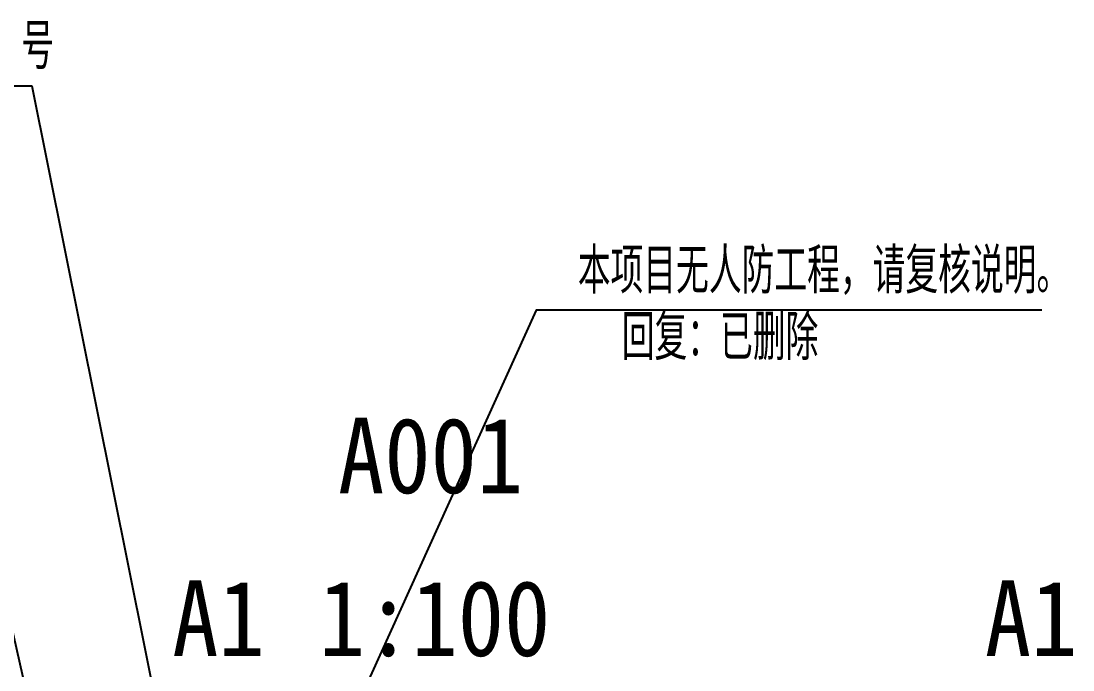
# Model space of a CAD drawing. Extents: x 1738711 to 2346805, y 1189731 to 2516152.
# Drawn here: x 2000664 to 2117723, y 2443659 to 2515855 of the extents above; entities that cross this region are included whole.
import ezdxf

# ---------------------------------------------------------------- set-up
doc = ezdxf.new("R2010")
doc.units = 0
doc.header["$LTSCALE"] = 1000
doc.header["$MEASUREMENT"] = 0
doc.layers.add('HZ', color=7, linetype='Continuous')
doc.layers.add('修改位置', color=6, linetype='Continuous')
doc.styles.add('_TCH_DIM', font='SIMPLEX', dxfattribs={"bigfont": 'GBCBIG'})
doc.styles.add('黑体', font='simhei_0.ttf', dxfattribs={"width": 0.9})

msp = doc.modelspace()

# ---------------------------------------------------------------- linework, layer by layer
at = {"layer": '修改位置', "ltscale": 0.5}
for points in [[(1866795.1, 2508658.5), (2001851.3, 2508658.5), (2019816, 2419261)], [(1827110.1, 2485595), (1991214.3, 2485595), (2009407.2, 2404903)], [(2114261.9, 2483682), (2057998.7, 2483682), (2027680.7, 2416815.7)]]:
    msp.add_lwpolyline(points, dxfattribs=at)

# ---------------------------------------------------------------- texts
at = {"layer": 'HZ', "color": 40, "style": '黑体', "width": 0.9}
for s, p in [('A001', (2035939.5, 2463321)), ('A1', (2017483.5, 2445211.8)), ('A1', (2107917.5, 2445211.8)), ('1:100', (2033815.6, 2445211.8))]:
    msp.add_text(s, height=8411.81, dxfattribs=at).set_placement(p)
at = {"layer": '修改位置', "style": '_TCH_DIM'}
for s, height, p in [('号', 5063.8, (2000691.5, 2510513.2)), ('本项目无人防工程，请复核说明。', 5063.83, (2062621.3, 2485536.7))]:
    msp.add_text(s, height=height, dxfattribs=at).set_placement(p)
at = {"layer": '修改位置', "color": 1, "style": '_TCH_DIM'}
msp.add_text('回复：已删除', height=5063.83, dxfattribs=at).set_placement((2067513.3, 2478127.2))

doc.saveas('drawing.dxf')
